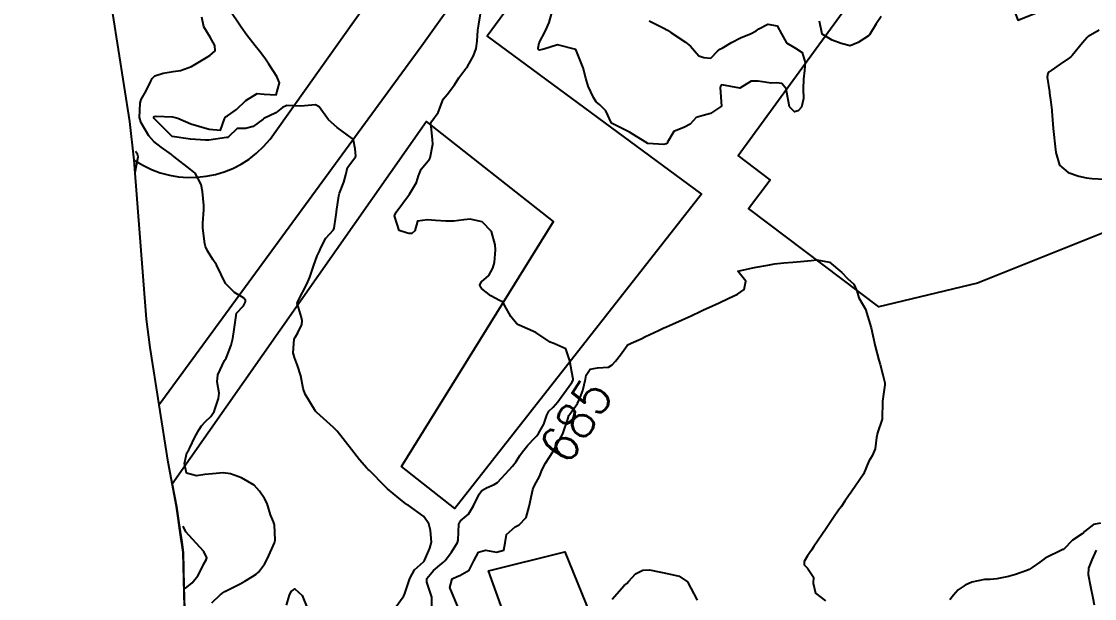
# Model space of a CAD drawing. Header units: metres. Extents: x 292545 to 299085, y 7450245 to 7463078.
# Drawn here: x 295947.6 to 296064.9, y 7456119.5 to 7456182.6 of the extents above; entities that cross this region are included whole.
import ezdxf
from ezdxf.enums import TextEntityAlignment as Align

# ---------------------------------------------------------------- set-up
doc = ezdxf.new("R2010")
doc.units = ezdxf.units.M
for name, color, linetype in [('Area', 45, 'Continuous'), ('Cotas', 45, 'Continuous'), ('Curvas de Nivel 1m', 11, 'Continuous'), ('Curvas de Nivel 5m', 15, 'Continuous'), ('Edificações', 30, 'Continuous'), ('Vias Primárias', 230, 'Continuous')]:
    doc.layers.add(name, color=color, linetype=linetype)
doc.styles.add('Style-STANDARD', font='STANDARD.shx')

msp = doc.modelspace()

# ---------------------------------------------------------------- linework, layer by layer
at = {"layer": 'Area'}
msp.add_polyline3d([(295965.43, 7456117.18, 688.03), (295965.25, 7456124.57, 686.77), (295965.14, 7456125.35, 686.72), (295965.05, 7456126, 681.34), (295964.54, 7456129.61, 689.34), (295963.6, 7456134.45, 685.94), (295961.64, 7456146.98, 681.63), (295961.24, 7456150.07, 681.67), (295959.91, 7456167.43, 681.82), (295959.42, 7456171.68, 688.12), (295956.31, 7456191.38, 687.31)], dxfattribs=at)
at = {"layer": 'Curvas de Nivel 1m', "flags": 128}
for points, elevation in [([(295988.54, 7456118.67), (295989.31, 7456119.74), (295989.38, 7456119.84), (295989.48, 7456120.07), (295990.04, 7456121.73), (295990.55, 7456122.68), (295991.52, 7456123.56), (295991.6, 7456123.63), (295991.66, 7456123.71), (295992.21, 7456125.03), (295992.39, 7456125.7), (295992.3, 7456126.96), (295992.11, 7456127.7), (295991.57, 7456128.5), (295989.84, 7456129.74), (295989.68, 7456129.83), (295989.59, 7456129.9), (295988.83, 7456130.52), (295987.61, 7456131.53), (295987.36, 7456131.76), (295985.63, 7456133.52), (295985.5, 7456133.65), (295985.34, 7456133.78), (295984.53, 7456134.68), (295983.66, 7456135.81), (295982.08, 7456137.83), (295981.69, 7456138.24), (295979.86, 7456139.86), (295979.78, 7456139.93), (295979.71, 7456140.02), (295978.59, 7456141.87), (295978.37, 7456142.5), (295978.11, 7456143.87), (295977.77, 7456145.01), (295977.43, 7456145.88), (295977.27, 7456146.4), (295977.39, 7456147.88), (295977.54, 7456148.15), (295977.81, 7456148.57), (295978.22, 7456149.48), (295978.26, 7456149.87), (295978.21, 7456150.24), (295977.85, 7456151.33), (295977.73, 7456151.76), (295977.75, 7456151.88), (295977.86, 7456152.13), (295978.77, 7456153.87), (295979.11, 7456154.64), (295979.49, 7456155.86), (295979.91, 7456156.98), (295980.19, 7456157.58), (295980.29, 7456157.85), (295980.87, 7456158.91), (295981.69, 7456159.83), (295981.78, 7456160), (295981.96, 7456161.23), (295982.03, 7456161.77), (295982.03, 7456161.83), (295982.28, 7456163.54), (295982.35, 7456163.83), (295982.81, 7456165.03), (295983.03, 7456165.82), (295983.23, 7456166.62), (295984.04, 7456167.7), (295984.11, 7456167.81), (295984.12, 7456167.88), (295984.05, 7456168.66), (295983.88, 7456169.62), (295983.74, 7456169.8), (295982.08, 7456171), (295981.14, 7456171.84), (295980.11, 7456173.28), (295979.73, 7456173.48), (295978.11, 7456173.35), (295976.59, 7456173.41), (295976.11, 7456173.2), (295975.4, 7456172.61), (295974.09, 7456171.98), (295974, 7456171.92), (295972.92, 7456171.1), (295972.08, 7456170.88), (295971.15, 7456170.89), (295970.2, 7456169.97), (295970.1, 7456169.93), (295970.06, 7456169.92), (295970.01, 7456169.92), (295968.06, 7456169.63), (295967.68, 7456169.62), (295966.06, 7456169.72), (295964.06, 7456170.04), (295962.09, 7456171.98), (295962.04, 7456172.07), (295962.04, 7456172.13), (295962.09, 7456172.21), (295962.29, 7456172.26), (295964.09, 7456172.17), (295964.67, 7456172.03), (295966.08, 7456171.4), (295966.95, 7456171.14), (295968.08, 7456170.81), (295969.33, 7456170.72), (295969.76, 7456171.97), (295969.9, 7456172.16), (295970.1, 7456172.28), (295971.08, 7456172.98), (295972.11, 7456173.95), (295973.34, 7456174.72), (295974.12, 7456174.66), (295975.44, 7456174.59), (295975.77, 7456175.9), (295975.48, 7456176.57), (295974.61, 7456177.92), (295974.17, 7456178.6), (295973.61, 7456179.36), (295973.13, 7456179.94), (295972.2, 7456181.09), (295971.58, 7456181.96), (295970.23, 7456183.97)], 683), ([(295992.45, 7456118.71), (295992.45, 7456119.7), (295991.88, 7456121.31), (295991.9, 7456121.71), (295992.61, 7456122.59), (295993.52, 7456123.36), (295993.71, 7456123.5), (295993.92, 7456123.69), (295994.61, 7456124.6), (295995.24, 7456125.67), (295995.31, 7456125.91), (295995.4, 7456127.67), (295995.43, 7456127.81), (295995.57, 7456128.01), (295996.47, 7456128.77), (295997.01, 7456129.65), (295997.61, 7456130.93), (295997.92, 7456131.33), (295998.41, 7456131.63), (295999.26, 7456131.98), (295999.62, 7456132.23), (296000.9, 7456133.6), (296001.25, 7456133.99), (296001.65, 7456134.5), (296002.08, 7456135.17), (296002.35, 7456135.58), (296002.94, 7456136.3), (296003.68, 7456137.05), (296003.93, 7456137.32), (296004.12, 7456137.57), (296004.68, 7456138.58), (296005.03, 7456139.56), (296005.25, 7456140.01), (296005.72, 7456140.46), (296006.23, 7456141.04), (296006.57, 7456141.54), (296007.75, 7456143.16), (296007.89, 7456143.38), (296007.91, 7456143.52), (296007.76, 7456144.27), (296007.52, 7456145.52), (296007.08, 7456146.81), (296005.8, 7456147.42), (296005.4, 7456147.55), (296003.81, 7456148.62), (296002.01, 7456149.39), (296001.82, 7456149.49), (296001.77, 7456149.54), (296001.71, 7456149.59), (296001.1, 7456150.34), (296000.4, 7456151.61), (296000.18, 7456151.94), (295999.86, 7456152.09), (295998.88, 7456152.61), (295997.87, 7456153.43), (295997.72, 7456153.64), (295997.71, 7456153.81), (295997.88, 7456154.14), (295998.68, 7456154.84), (295999.11, 7456155.63), (295999.28, 7456156.26), (295999.41, 7456157.63), (295999.38, 7456158.17), (295998.97, 7456159.63), (295997.96, 7456160.7), (295996.64, 7456160.98), (295995.96, 7456160.9), (295994.86, 7456160.77), (295993.96, 7456160.76), (295992.83, 7456160.83), (295991.96, 7456160.92), (295990.89, 7456160.79), (295990.6, 7456159.72), (295990.25, 7456159.41), (295989.94, 7456159.42), (295989.69, 7456159.49), (295988.88, 7456159.75), (295988.37, 7456161.35), (295988.53, 7456161.75), (295989.99, 7456163.73), (295990.75, 7456164.99), (295990.99, 7456165.72), (295991.27, 7456166.47), (295992.04, 7456167.37), (295992.19, 7456167.56), (295992.27, 7456167.71), (295992.56, 7456169.2), (295992.5, 7456169.71), (295992.33, 7456171.47), (295992.43, 7456171.71), (295993.14, 7456172.66), (295993.52, 7456173.7), (295993.7, 7456174.12), (295994.12, 7456174.63), (295994.93, 7456175.68), (295995.39, 7456176.43), (295996.16, 7456177.44), (295996.27, 7456177.55), (295996.36, 7456177.66), (295996.99, 7456178.84), (295997.3, 7456179.65), (295997.4, 7456180.44), (295997.46, 7456181.65), (295997.57, 7456182.28), (295997.79, 7456183.64)], 684), ([(295968.38, 7456119.07), (295969.34, 7456119.98), (295969.41, 7456120.05), (295969.47, 7456120.09), (295969.8, 7456120.3), (295971.48, 7456121.14), (295972, 7456121.43), (295972.84, 7456121.94), (295973.24, 7456122.19), (295973.5, 7456122.42), (295974.15, 7456123.28), (295974.49, 7456123.92), (295975.25, 7456125.61), (295975.32, 7456125.9), (295975.23, 7456127.58), (295975.14, 7456127.91), (295974.82, 7456128.67), (295974.45, 7456129.92), (295974.13, 7456130.45), (295973.61, 7456131.27), (295973.02, 7456131.94), (295971.62, 7456132.73), (295970.43, 7456133.16), (295969.63, 7456133.27), (295968.45, 7456133.17), (295967.63, 7456133.09), (295966.71, 7456132.93), (295965.63, 7456133.24), (295965.39, 7456134.28), (295965.66, 7456135.47), (295965.88, 7456135.79), (295965.97, 7456136.02), (295966.53, 7456137.16), (295967.02, 7456138.01), (295967.27, 7456138.42), (295967.7, 7456138.88), (295968.27, 7456139.43), (295968.63, 7456139.99), (295969.13, 7456141.38), (295969.18, 7456141.98), (295968.97, 7456143.21), (295969.04, 7456143.98), (295969.78, 7456145.55), (295969.94, 7456145.81), (295970.02, 7456145.97), (295970.52, 7456147.24), (295970.68, 7456147.96), (295970.83, 7456148.95), (295970.97, 7456149.96), (295971.09, 7456150.71), (295971.85, 7456151.53), (295972.06, 7456151.95), (295972.06, 7456152.15), (295971.86, 7456152.41), (295970.86, 7456152.96), (295969.87, 7456153.97), (295968.89, 7456155.99), (295968.51, 7456156.59), (295967.92, 7456157.53), (295967.71, 7456158), (295967.63, 7456158.3), (295967.41, 7456160.01), (295967.4, 7456160.56), (295967.5, 7456162), (295967.5, 7456162.48), (295967.38, 7456164.01), (295967.23, 7456164.79), (295966.56, 7456166.01), (295966.03, 7456166.47), (295964.25, 7456167.83), (295964.04, 7456167.99), (295964.02, 7456168.02), (295963.99, 7456168.04), (295962.84, 7456168.84), (295962.06, 7456169.46), (295961.5, 7456170.08), (295960.65, 7456171.51), (295960.48, 7456172.09), (295960.54, 7456173.66), (295960.68, 7456174.08), (295961.2, 7456175.01), (295961.73, 7456176.07), (295961.87, 7456176.35), (295962.15, 7456176.64), (295963.05, 7456176.96), (295964.15, 7456177.12), (295964.96, 7456177.23), (295966.16, 7456177.67), (295966.71, 7456178.01), (295968.17, 7456178.88), (295968.77, 7456179.39), (295968.72, 7456179.98), (295968.2, 7456180.88), (295967.5, 7456182), (295967.29, 7456183.07)], 682), ([(296065.42, 7456181.63), (296064.2, 7456180.95), (296064.11, 7456180.85), (296063.59, 7456180.25), (296062.45, 7456178.88), (296062.33, 7456178.73), (296062.18, 7456178.61), (296061.13, 7456177.93), (296060.16, 7456177.23), (296059.96, 7456177.1), (296059.78, 7456176.91), (296059.74, 7456176.5), (296059.97, 7456174.9), (296059.99, 7456174.76), (296060.12, 7456173.79), (296060.22, 7456172.9), (296060.23, 7456172.78), (296060.38, 7456170.9), (296060.4, 7456170.57), (296060.59, 7456168.89), (296060.66, 7456168.29), (296061.08, 7456166.89), (296062.02, 7456166.08), (296063.2, 7456165.69), (296064.02, 7456165.5), (296064.61, 7456165.45), (296066.02, 7456165.37)], 684), ([(295960.02, 7456166.09), (295960.32, 7456167.8), (295960.26, 7456168.09), (295960.04, 7456168.37)], 681), ([(295965.48, 7456120.62), (295966.23, 7456121.27), (295966.87, 7456122.01), (295967.08, 7456122.42), (295967.51, 7456123.34), (295967.77, 7456123.75), (295967.85, 7456124), (295967.53, 7456124.66), (295966.26, 7456126.01), (295965.55, 7456126.83), (295965.27, 7456127.45)], 681), ([(296065.57, 7456127.78), (296064.78, 7456127.64), (296063.81, 7456126.86), (296063.69, 7456126.72), (296063.56, 7456126.62), (296062.5, 7456125.92), (296061.53, 7456124.94), (296061.5, 7456124.91), (296061.43, 7456124.88), (296059.52, 7456123.95), (296058.92, 7456123.52), (296058.1, 7456122.92), (296057.74, 7456122.7), (296057.51, 7456122.6), (296056.27, 7456122.17), (296055.5, 7456121.96), (296054.23, 7456121.7), (296053.5, 7456121.63), (296052.88, 7456121.61), (296051.5, 7456121.32), (296050.75, 7456121.01), (296050.01, 7456120.49), (296049.48, 7456119.91), (296049.1, 7456119.41)], 684), ([(296065.08, 7456124.84), (296064.61, 7456123.76), (296064.26, 7456122.85), (296064.21, 7456122.15), (296064.45, 7456120.85), (296064.7, 7456119.62), (296064.87, 7456118.85)], 683), ([(296012.15, 7456119.47), (296013.49, 7456120.97), (296013.75, 7456121.18), (296014, 7456121.44), (296014.7, 7456122.24), (296015.51, 7456122.64), (296016.25, 7456122.68), (296017.5, 7456122.41), (296018.34, 7456122.24), (296019.5, 7456121.98), (296020.39, 7456121.37), (296021.47, 7456119.36)], 686), ([(295976.54, 7456118.81), (295976.89, 7456119.89), (295977.05, 7456120.32), (295977.48, 7456120.58), (295978.25, 7456119.87), (295978.82, 7456118.51)], 683)]:
    msp.add_lwpolyline(points, dxfattribs=dict(at, elevation=elevation))
at = {"layer": 'Curvas de Nivel 5m', "elevation": 685, "flags": 128}
for points in [[(296016.22, 7456182.66), (296017.73, 7456181.89), (296018.21, 7456181.63), (296018.59, 7456181.4), (296020.19, 7456180.32), (296020.71, 7456179.9), (296021.16, 7456179.37), (296021.65, 7456178.83), (296022.18, 7456178.64), (296022.94, 7456178.58), (296023.67, 7456179.34), (296023.95, 7456179.57), (296024.19, 7456179.69), (296025.22, 7456180.29), (296026.2, 7456180.82), (296027.35, 7456181.29), (296027.92, 7456181.57), (296028.21, 7456181.78), (296029.18, 7456182.31), (296030.22, 7456182.1), (296030.68, 7456181.25), (296031.21, 7456180.27), (296032.19, 7456179.69), (296032.94, 7456179.22), (296033.27, 7456178.11), (296033.19, 7456177.22), (296033.1, 7456176.27), (296033.03, 7456175.22), (296033.08, 7456174.18), (296032.88, 7456173.23), (296032.51, 7456172.83), (296032.11, 7456172.73), (296031.56, 7456173.25), (296031.32, 7456174.44), (296031.18, 7456175.24), (296030.72, 7456175.83), (296030.14, 7456175.88), (296029.54, 7456175.86), (296028.14, 7456176.07), (296027.37, 7456176.06), (296026.13, 7456175.31), (296024.14, 7456175.66), (296023.99, 7456175.48), (296023.97, 7456175.33), (296024.11, 7456173.33), (296022.92, 7456172.52), (296022.1, 7456172.33), (296021.34, 7456172.11), (296020.7, 7456171.37), (296020.08, 7456171.05), (296018.89, 7456170.57), (296018.21, 7456169.4), (296018.17, 7456169.29), (296018.06, 7456169.21), (296017.81, 7456169.16), (296016.06, 7456169.27), (296015.78, 7456169.43), (296014.07, 7456170.51), (296012.08, 7456171.47), (296011.47, 7456172.84), (296010.82, 7456173.49), (296010.43, 7456173.81), (296010.12, 7456174.27), (296009.54, 7456175.51), (296009.27, 7456176.38), (296009, 7456177.51), (296008.18, 7456179.52), (296006.19, 7456180.04), (296004.68, 7456179.56), (296004.18, 7456179.47), (296004.08, 7456179.57), (296004.07, 7456179.69), (296004.19, 7456180.26), (296004.87, 7456181.56), (296005.29, 7456182.48), (296005.58, 7456183.55)], [(296041.58, 7456183.13), (296041.03, 7456182.32), (296040.31, 7456181.14), (296040.27, 7456181.08), (296040.2, 7456181.02), (296039.05, 7456180.3), (296038.19, 7456179.93), (296037.21, 7456180.19), (296036.2, 7456180.56), (296035.12, 7456181.2), (296034.82, 7456182.61)], [(295995.45, 7456118.3), (295994.84, 7456119.68), (295994.41, 7456120.75), (295994.65, 7456121.68), (295995.21, 7456121.96), (295995.5, 7456122.07), (295996.52, 7456122.64), (295997.02, 7456123.65), (295997.53, 7456124.62), (295998.33, 7456124.84), (295999.53, 7456124.59), (296000.32, 7456124.82), (296000.47, 7456125.61), (296000.61, 7456126.55), (296001.56, 7456127.38), (296001.99, 7456127.59), (296002.77, 7456128.39), (296003.1, 7456129.58), (296003.48, 7456131.44), (296003.52, 7456131.57), (296003.55, 7456131.64), (296003.62, 7456131.8), (296004.25, 7456132.94), (296004.46, 7456133.56), (296004.86, 7456134.34), (296005.66, 7456135.55), (296006.78, 7456137.53), (296007.3, 7456139.13), (296007.43, 7456139.52), (296007.53, 7456139.7), (296007.71, 7456139.95), (296008.38, 7456140.86), (296008.67, 7456141.51), (296008.96, 7456142.28), (296009.23, 7456143.51), (296009.31, 7456143.96), (296009.77, 7456144.6), (296010.54, 7456144.73), (296011.77, 7456144.81), (296012.17, 7456145.07), (296012.53, 7456145.46), (296013.08, 7456146.17), (296013.8, 7456147.18), (296013.94, 7456147.31), (296014.25, 7456147.45), (296015.32, 7456147.93), (296015.81, 7456148.16), (296017.23, 7456148.82), (296017.82, 7456149.1), (296018.03, 7456149.19), (296018.49, 7456149.39), (296019.42, 7456149.8), (296019.83, 7456149.98), (296020.79, 7456150.42), (296021.85, 7456150.94), (296022.13, 7456151.08), (296022.74, 7456151.35), (296023.86, 7456151.85), (296024.85, 7456152.31), (296025.87, 7456152.78), (296026.61, 7456153.3), (296026.79, 7456154.21), (296025.89, 7456155.31), (296027.53, 7456155.66), (296027.9, 7456155.74), (296029.19, 7456155.98), (296029.91, 7456156.1), (296030.94, 7456156.22), (296031.91, 7456156.31), (296032.76, 7456156.38), (296033.91, 7456156.49), (296034.55, 7456156.56), (296035.91, 7456156.31), (296037.29, 7456155.18), (296037.89, 7456154.52), (296038.59, 7456153.87), (296038.93, 7456153.15), (296039.12, 7456152.41), (296039.85, 7456151.14), (296040.47, 7456149.13), (296040.66, 7456148.29), (296040.9, 7456147.13), (296041.33, 7456145.58), (296041.45, 7456145.12), (296041.76, 7456143.97), (296041.97, 7456143.12), (296041.99, 7456142.88), (296041.73, 7456141.12), (296041.7, 7456139.12), (296041.19, 7456137.63), (296041.08, 7456137.13), (296040.9, 7456135.89), (296040.58, 7456135.13), (296040.24, 7456134.55), (296039.63, 7456133.14), (296038.28, 7456131.16), (296038.01, 7456130.76), (296037.6, 7456130.17), (296037.19, 7456129.57), (296036.92, 7456129.18), (296036.37, 7456128.38), (296035.56, 7456127.19), (296034.21, 7456125.21), (296033.94, 7456124.81), (296033.53, 7456124.22), (296033.15, 7456123.59), (296033.16, 7456123.22), (296033.51, 7456122.85), (296034.17, 7456121.88), (296034.14, 7456121.21), (296034.39, 7456120.11), (296035.47, 7456119.29)]]:
    msp.add_lwpolyline(points, dxfattribs=at)
at = {"layer": 'Edificações'}
for points in [[(296026.95, 7456219.66), (295998.48, 7456181), (296021.93, 7456163.73), (295994.97, 7456129.39), (295989.13, 7456133.98), (296005.74, 7456160.72), (295991.86, 7456171.68), (295964.07, 7456132.03), (295964.54, 7456129.61), (295964.79, 7456127.81), (295965.1, 7456125.68), (295965.25, 7456124.57), (295965.34, 7456120.88), (295965.34, 7456120.88), (295965.43, 7456117.18)], [(296109.5, 7456176.93), (296052.09, 7456154), (296041.32, 7456151.41), (296027.08, 7456162.14), (296029.45, 7456165.29), (296025.95, 7456167.93), (296041.13, 7456188.82), (296042.92, 7456187.19), (296053.45, 7456191.06), (296056.51, 7456182.75), (296113.9, 7456205.62)], [(296010.11, 7456090.63), (295998.63, 7456122.58), (296006.99, 7456124.64), (296019.25, 7456094.51)]]:
    msp.add_lwpolyline(points, dxfattribs=at)
at = {"layer": 'Vias Primárias'}
for points, elevation in [([(295969.15, 7456090.09), (295980.54, 7456082.46, 0.288603), (295997.62, 7456081.98), (296017.74, 7456089.66), (296062.14, 7456106.26), (296128.17, 7456130.82, 0.295161), (296134.4, 7456138.4, -0.030285), (296145.48, 7456158.41, 0.238508), (296146.68, 7456162.74), (296138.46, 7456210.44), (296131.43, 7456252.36), (296124.97, 7456293.9), (296124.67, 7456295.73, 0.379011), (296112.34, 7456298.69), (296097.1, 7456291.75), (296085.33, 7456288.79), (296073.5, 7456286.6, 0.226333), (296063.44, 7456279.3), (296047.27, 7456257.31), (296030.31, 7456233.97), (296012.94, 7456210.11), (295991.36, 7456179.93), (295962.62, 7456140.71)], 687.98), ([(295959.91, 7456167.43, 0.390184), (295974.76, 7456169.72), (296001.3, 7456207.11, 0.306867), (295995.72, 7456222.41), (295956.99, 7456249.55, 0.196211), (295947.57, 7456251.69, 17.741807)], 681.82)]:
    msp.add_lwpolyline(points, format="xyb", dxfattribs=dict(at, elevation=elevation))

# ---------------------------------------------------------------- texts
at = {"layer": 'Cotas', "style": 'Style-STANDARD'}
msp.add_text('685', height=4, rotation=56.791, dxfattribs=at).set_placement((296008.2, 7456138.95, 685), align=Align.MIDDLE_CENTER)

doc.saveas('drawing.dxf')
